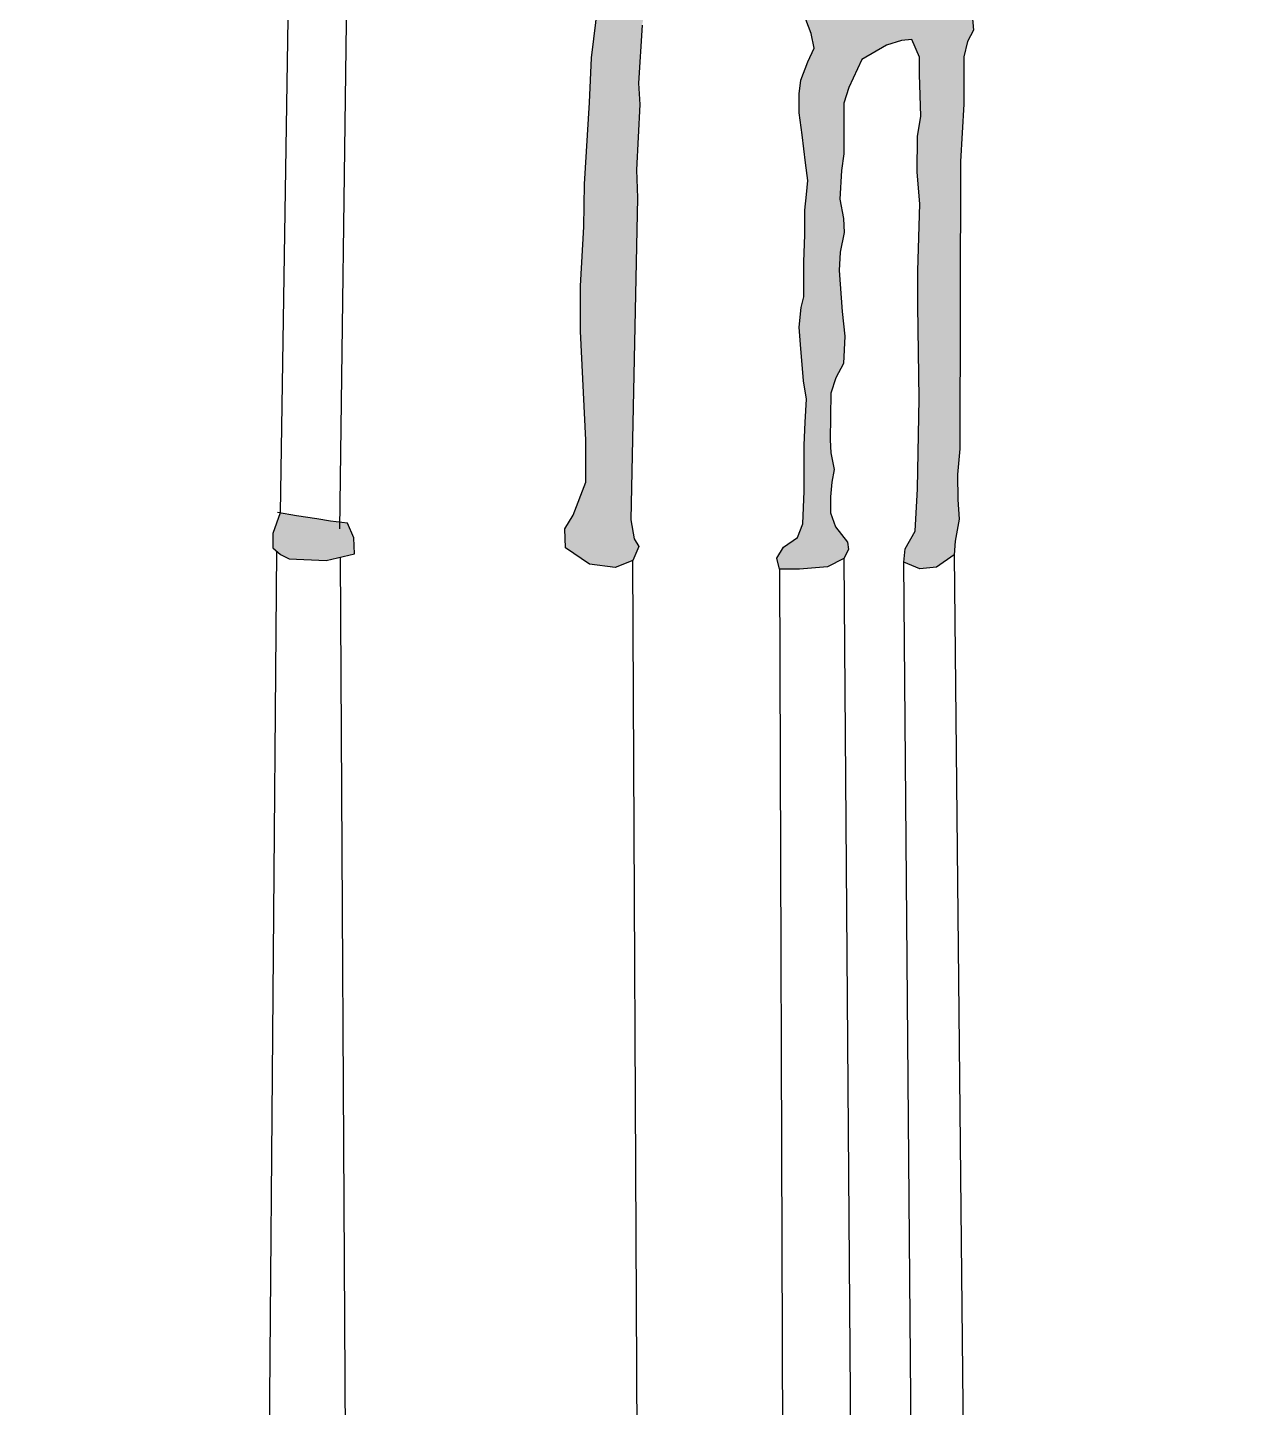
# Model space of a CAD drawing. Header units: millimetres. Extents: x 245 to 515, y 87 to 339.
# Drawn here: x 325.89 to 327.325, y 229.988 to 231.606 of the extents above; entities that cross this region are included whole.
import ezdxf

# ---------------------------------------------------------------- set-up
doc = ezdxf.new("R2010")
doc.units = ezdxf.units.MM
doc.layers.add('çziigi', color=10, linetype='Continuous')

msp = doc.modelspace()

# ---------------------------------------------------------------- hatches: boundary and pattern name
at = {"layer": 'çziigi'}
h = msp.add_hatch(color=256, dxfattribs=at)
h.dxf.hatch_style = 1
h.paths.add_polyline_path([(326.7401, 231.7432), (326.6542, 231.8043), (326.5956, 231.8564), (326.5509, 231.9047), (326.5408, 231.9145), (326.5381, 231.9041), (326.5342, 231.8795), (326.5519, 231.8364), (326.5627, 231.8003), (326.575, 231.7687), (326.575, 231.7057), (326.565, 231.6665), (326.5589, 231.6339), (326.5512, 231.57), (326.5489, 231.5177), (326.5427, 231.422), (326.542, 231.372), (326.5381, 231.3028), (326.5381, 231.2497), (326.5443, 231.1216), (326.5443, 231.0724), (326.5297, 231.0339), (326.5197, 231.0178), (326.5205, 230.9955), (326.5489, 230.9762), (326.579, 230.9724), (326.5997, 230.9808), (326.6067, 230.997), (326.6013, 231.0062), (326.5974, 231.0285), (326.6052, 231.4058), (326.6038, 231.4388), (326.6076, 231.5155), (326.6062, 231.5404), (326.6105, 231.6084), (326.6134, 231.6233), (326.6268, 231.6462), (326.6435, 231.6649), (326.6584, 231.6797), (326.6708, 231.6902), (326.6857, 231.6979), (326.7058, 231.6988), (326.7374, 231.6988), (326.7685, 231.6964), (326.7804, 231.6917), (326.7919, 231.6735), (326.7934, 231.6567), (326.7943, 231.6366), (326.8087, 231.5986), (326.8121, 231.5814), (326.8049, 231.5656), (326.7967, 231.5441), (326.7944, 231.5278), (326.7944, 231.5058), (326.7982, 231.48), (326.802, 231.4468), (326.8049, 231.4262), (326.803, 231.41), (326.8011, 231.3913), (326.8011, 231.3626), (326.8001, 231.3309), (326.8001, 231.3065), (326.8001, 231.2898), (326.7968, 231.2773), (326.7944, 231.2544), (326.7963, 231.2338), (326.7997, 231.1915), (326.803, 231.17), (326.8016, 231.1427), (326.8006, 231.1159), (326.8006, 231.0805), (326.8006, 231.0619), (326.7987, 231.0236), (326.7925, 231.0078), (326.7762, 230.9964), (326.7685, 230.9834), (326.7714, 230.9705), (326.7949, 230.9705), (326.8279, 230.9734), (326.8471, 230.983), (326.8523, 230.9935), (326.8514, 231.0021), (326.837, 231.0203), (326.8313, 231.0365), (326.8313, 231.0552), (326.8327, 231.0724), (326.8356, 231.0872), (326.8317, 231.1068), (326.8308, 231.1222), (326.8317, 231.1769), (326.8375, 231.195), (326.8466, 231.2118), (326.848, 231.2438), (326.8451, 231.2725), (326.8413, 231.3206), (326.8427, 231.3421), (326.8475, 231.3651), (326.8466, 231.3818), (326.8423, 231.4043), (326.8442, 231.4379), (326.8471, 231.4576), (326.8471, 231.4767), (326.8471, 231.4992), (326.8471, 231.5169), (326.8528, 231.5355), (326.8681, 231.5681), (326.8968, 231.5848), (326.9146, 231.5905), (326.9265, 231.5915), (326.9356, 231.5709), (326.9356, 231.5504), (326.9371, 231.5019), (326.9332, 231.4779), (326.9328, 231.4359), (326.9361, 231.399), (326.9337, 231.3204), (326.9337, 231.2793), (326.9351, 231.1705), (326.9332, 231.0647), (326.9304, 231.015), (326.9189, 230.9944), (326.9174, 230.9786), (326.9361, 230.971), (326.9557, 230.9729), (326.9763, 230.9873), (326.9773, 231.0035), (326.9821, 231.0293), (326.9806, 231.0523), (326.9801, 231.0815), (326.983, 231.1116), (326.9839, 231.4485), (326.9876, 231.5159), (326.9876, 231.5481), (326.9876, 231.5713), (326.9921, 231.5892), (326.9989, 231.6027), (326.9974, 231.6207), (326.9875, 231.6371), (326.9681, 231.648), (326.9168, 231.6634), (326.8743, 231.6817), (326.8288, 231.6971), (326.7893, 231.7154)])
h = msp.add_hatch(color=256, dxfattribs=at)
h.dxf.hatch_style = 1
h.paths.add_polyline_path([(326.2725, 231.0072), (326.2652, 231.0245), (326.2451, 231.0267), (326.2292, 231.0296), (326.2054, 231.0332), (326.1861, 231.0363), (326.1773, 231.0123), (326.1773, 230.9957), (326.1866, 230.9878), (326.1967, 230.9827), (326.24, 230.9806), (326.2732, 230.9885)])
h.paths.add_polyline_path([(325.8593, 231.0054), (325.858, 231.0285), (325.8526, 231.0365), (325.8402, 231.0401), (325.8299, 231.0356), (325.8193, 231.0312), (325.7984, 231.0281), (325.7797, 231.0276), (325.7739, 231.0308), (325.7621, 231.0414), (325.7621, 231.0393), (325.7583, 231.0241), (325.7516, 231.0134), (325.7414, 230.9996), (325.7405, 230.9934), (325.7561, 230.9872), (325.7694, 230.9836), (325.7948, 230.9827), (325.8317, 230.9805), (325.8509, 230.9814), (325.8558, 230.9907)])
h.paths.add_polyline_path([(325.3447, 231.0232), (325.3346, 231.0243), (325.2901, 231.0177), (325.2712, 231.021), (325.2612, 231.0264), (325.2522, 231.0065), (325.2545, 230.9865), (325.279, 230.9709), (325.3168, 230.972), (325.3502, 230.9843), (325.3558, 230.9976)])
h.paths.add_polyline_path([(324.8109, 231.0075), (324.8046, 231.0241), (324.7867, 231.0331), (324.7798, 231.0282), (324.7473, 231.0165), (324.7411, 231.0172), (324.7259, 231.0296), (324.7156, 231.0179), (324.7086, 230.9972), (324.719, 230.9862), (324.7453, 230.982), (324.7936, 230.9827), (324.8095, 230.9931)])

# ---------------------------------------------------------------- linework, layer by layer
for p, q in [((326.2004, 231.9676), (326.1862, 231.0364)), ((326.2559, 231.018), (326.2669, 231.8382)), ((326.5512, 231.57), (326.5589, 231.6339)), ((326.8087, 231.5986), (326.7943, 231.6366)), ((326.9974, 231.6207), (326.9989, 231.6027)), ((326.6105, 231.6084), (326.6062, 231.5404)), ((326.8121, 231.5814), (326.8087, 231.5986)), ((326.9989, 231.6027), (326.9921, 231.5892)), ((326.8968, 231.5848), (326.8681, 231.5681)), ((326.9146, 231.5905), (326.8968, 231.5848)), ((326.9265, 231.5915), (326.9146, 231.5905)), ((326.9356, 231.5709), (326.9265, 231.5915)), ((326.9921, 231.5892), (326.9876, 231.5713)), ((326.5489, 231.5177), (326.5512, 231.57)), ((326.7967, 231.5441), (326.8049, 231.5656)), ((326.8049, 231.5656), (326.8121, 231.5814)), ((326.8681, 231.5681), (326.8528, 231.5355)), ((326.9356, 231.5504), (326.9356, 231.5709)), ((326.9876, 231.5713), (326.9876, 231.5481)), ((326.9371, 231.5019), (326.9356, 231.5504)), ((326.6062, 231.5404), (326.6076, 231.5155)), ((326.7944, 231.5278), (326.7967, 231.5441)), ((326.8528, 231.5355), (326.8471, 231.5169)), ((326.9876, 231.5481), (326.9876, 231.5159)), ((326.5427, 231.422), (326.5489, 231.5177)), ((326.7944, 231.5058), (326.7944, 231.5278)), ((326.6076, 231.5155), (326.6038, 231.4388)), ((326.7982, 231.48), (326.7944, 231.5058)), ((326.8471, 231.5169), (326.8471, 231.4992)), ((326.9332, 231.4779), (326.9371, 231.5019)), ((326.9876, 231.5159), (326.9839, 231.4485)), ((326.8471, 231.4992), (326.8471, 231.4767)), ((326.802, 231.4468), (326.7982, 231.48)), ((326.8471, 231.4767), (326.8471, 231.4576)), ((326.9328, 231.4359), (326.9332, 231.4779)), ((326.8471, 231.4576), (326.8442, 231.4379)), ((326.6038, 231.4388), (326.6052, 231.4058)), ((326.8049, 231.4262), (326.802, 231.4468)), ((326.8442, 231.4379), (326.8423, 231.4043)), ((326.9839, 231.4485), (326.983, 231.1116)), ((326.542, 231.372), (326.5427, 231.422)), ((326.803, 231.41), (326.8049, 231.4262)), ((326.9361, 231.399), (326.9328, 231.4359)), ((326.6052, 231.4058), (326.5974, 231.0285)), ((326.8011, 231.3913), (326.803, 231.41)), ((326.8423, 231.4043), (326.8466, 231.3818)), ((326.8011, 231.3626), (326.8011, 231.3913)), ((326.9337, 231.3204), (326.9361, 231.399)), ((326.5381, 231.3028), (326.542, 231.372)), ((326.8466, 231.3818), (326.8475, 231.3651)), ((326.8001, 231.3309), (326.8011, 231.3626)), ((326.8475, 231.3651), (326.8427, 231.3421)), ((326.8427, 231.3421), (326.8413, 231.3206)), ((326.8001, 231.3065), (326.8001, 231.3309)), ((326.8413, 231.3206), (326.8451, 231.2725)), ((326.9337, 231.2793), (326.9337, 231.3204)), ((326.5381, 231.2497), (326.5381, 231.3028)), ((326.8001, 231.2898), (326.8001, 231.3065)), ((326.7944, 231.2544), (326.7968, 231.2773)), ((326.7968, 231.2773), (326.8001, 231.2898)), ((326.9351, 231.1705), (326.9337, 231.2793)), ((326.8451, 231.2725), (326.848, 231.2438)), ((326.5443, 231.1216), (326.5381, 231.2497)), ((326.7963, 231.2338), (326.7944, 231.2544)), ((326.848, 231.2438), (326.8466, 231.2118)), ((326.7997, 231.1915), (326.7963, 231.2338)), ((326.8466, 231.2118), (326.8375, 231.195)), ((326.8375, 231.195), (326.8317, 231.1769)), ((326.803, 231.17), (326.7997, 231.1915)), ((326.8016, 231.1427), (326.803, 231.17)), ((326.8317, 231.1769), (326.8308, 231.1222)), ((326.9332, 231.0647), (326.9351, 231.1705)), ((326.8006, 231.1159), (326.8016, 231.1427)), ((326.5443, 231.0724), (326.5443, 231.1216)), ((326.8006, 231.0805), (326.8006, 231.1159)), ((326.8308, 231.1222), (326.8317, 231.1068)), ((326.8317, 231.1068), (326.8356, 231.0872)), ((326.983, 231.1116), (326.9801, 231.0815)), ((326.8006, 231.0619), (326.8006, 231.0805)), ((326.8356, 231.0872), (326.8327, 231.0724)), ((326.9801, 231.0815), (326.9806, 231.0523)), ((326.5297, 231.0339), (326.5443, 231.0724)), ((326.8327, 231.0724), (326.8313, 231.0552)), ((326.9304, 231.015), (326.9332, 231.0647)), ((326.7987, 231.0236), (326.8006, 231.0619)), ((326.8313, 231.0552), (326.8313, 231.0365)), ((326.9806, 231.0523), (326.9821, 231.0293)), ((326.1862, 231.0364), (326.1773, 231.0123)), ((326.2054, 231.0332), (326.183, 231.0368)), ((326.2292, 231.0296), (326.2054, 231.0332)), ((326.5197, 231.0178), (326.5297, 231.0339)), ((326.8313, 231.0365), (326.837, 231.0203)), ((326.2451, 231.0267), (326.2292, 231.0296)), ((326.2652, 231.0245), (326.2451, 231.0267)), ((326.2725, 231.0072), (326.2652, 231.0245)), ((326.5205, 230.9955), (326.5197, 231.0178)), ((326.5974, 231.0285), (326.6013, 231.0062)), ((326.7925, 231.0078), (326.7987, 231.0236)), ((326.837, 231.0203), (326.8514, 231.0021)), ((326.9821, 231.0293), (326.9773, 231.0035)), ((326.1773, 231.0123), (326.1773, 230.9957)), ((326.2732, 230.9885), (326.2725, 231.0072)), ((326.6013, 231.0062), (326.6067, 230.997)), ((326.7762, 230.9964), (326.7925, 231.0078)), ((326.8514, 231.0021), (326.8523, 230.9935)), ((326.9189, 230.9944), (326.9304, 231.015)), ((326.9773, 231.0035), (326.9763, 230.9873)), ((326.1819, 230.9917), (325.8945, 196.9046)), ((326.1773, 230.9957), (326.1866, 230.9878)), ((326.1866, 230.9878), (326.1967, 230.9827)), ((326.24, 230.9806), (326.2732, 230.9885)), ((326.2566, 230.9845), (326.4396, 196.8998)), ((326.5489, 230.9762), (326.5205, 230.9955)), ((326.6067, 230.997), (326.5997, 230.9808)), ((326.7685, 230.9834), (326.7762, 230.9964)), ((326.7714, 230.9705), (326.7685, 230.9834)), ((326.8523, 230.9935), (326.8471, 230.983)), ((326.9174, 230.9786), (326.9189, 230.9944)), ((326.9763, 230.9873), (326.9557, 230.9729)), ((326.9763, 230.9873), (327.3248, 196.9595)), ((326.1967, 230.9827), (326.24, 230.9806)), ((326.579, 230.9724), (326.5489, 230.9762)), ((326.5997, 230.9808), (326.579, 230.9724)), ((326.7643, 196.9125), (326.5997, 230.9808)), ((326.7714, 230.9705), (326.8886, 196.9947)), ((326.7949, 230.9705), (326.7714, 230.9705)), ((326.8279, 230.9734), (326.7949, 230.9705)), ((326.8471, 230.983), (326.8279, 230.9734)), ((326.8471, 230.983), (327.0987, 196.9388)), ((327.2009, 196.9755), (326.9174, 230.9786)), ((326.9361, 230.971), (326.9174, 230.9786)), ((326.9557, 230.9729), (326.9361, 230.971))]:
    msp.add_line(p, q, dxfattribs=at)

doc.saveas('drawing.dxf')
